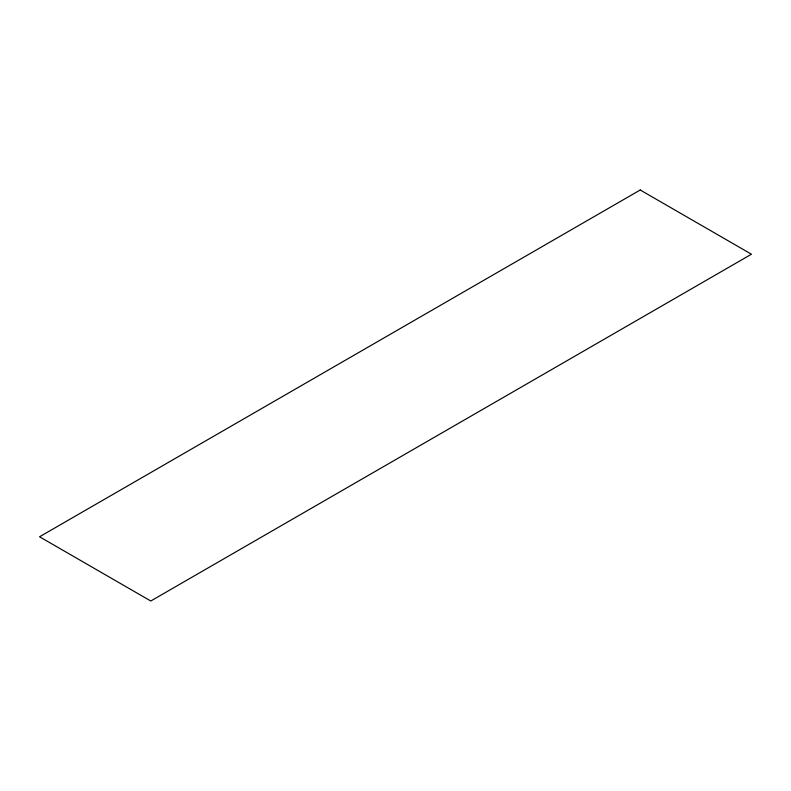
<?xml version="1.0" encoding="UTF-8"?>
<svg xmlns="http://www.w3.org/2000/svg" width="791" height="791" viewBox="0 0 791 791"><rect width="100%" height="100%" fill="white"/><g stroke="black" fill="none" stroke-linecap="round" stroke-linejoin="round"><path stroke-width="1.19" d="M640.216 189.998L39.55 536.782L150.784 601.002L751.45 254.218L640.216 189.998"/></g></svg>
